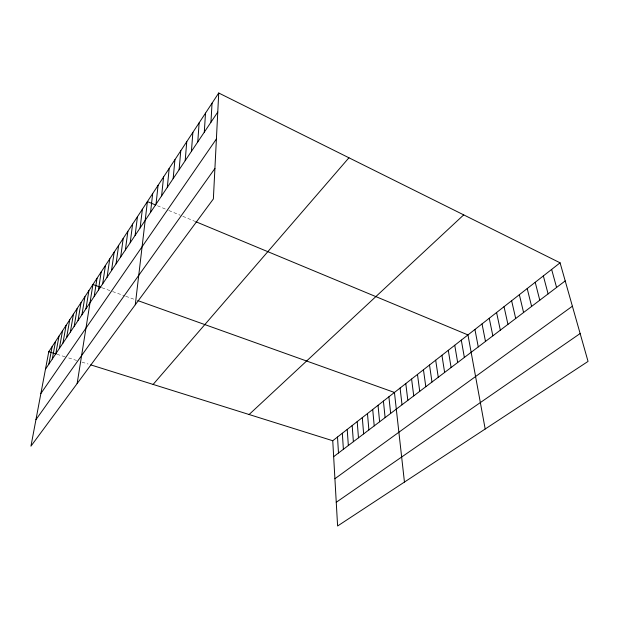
<?xml version="1.0" encoding="UTF-8"?>
<svg xmlns="http://www.w3.org/2000/svg" width="619" height="619" viewBox="0 0 619 619"><rect width="100%" height="100%" fill="white"/><g stroke="black" fill="none" stroke-linecap="round" stroke-linejoin="round"><path stroke-width="0.46" stroke-dasharray="3.1 2.32" d="M56.948 354.277L66.86 357.38M68.655 357.944L76.655 360.459M81.956 362.115L88.122 364.049M101.895 287.734L111.675 291.232M112.565 291.549L124.868 295.952M125.734 296.269L134.4 299.372M157.404 205.74L167.935 210.12M168.817 210.483L180.206 215.226M182.822 216.31L194.884 221.323"/><path stroke-width="0.93" d="M218.731 93.005L213.369 198.939L30.95 446.152L48.769 351.716L218.731 93.005L560.079 262.82L588.05 361.411L337.603 525.995L332.751 440.736L560.079 262.82M210.947 122.229L212.046 103.18M204.293 132.172L205.508 113.122M197.778 141.89L199.125 122.848M191.418 151.384L192.873 132.365M185.189 160.677L186.76 141.674M179.1 169.761L180.771 150.781M173.15 178.651L174.922 159.694M167.316 187.348L169.18 168.422M161.613 195.859L163.571 176.964M156.027 204.2L158.069 185.336M150.556 212.363L152.684 193.538M135.29 304.749L147.399 201.577L155.74 205.044M140.103 227.962L142.378 209.222M135.104 235.421L137.449 216.727M130.207 242.733L132.613 224.086M125.394 249.914L127.87 231.305M120.682 256.947L123.22 238.385M116.055 263.856L118.647 245.341M111.513 270.627L114.167 252.173M107.056 277.281L109.764 258.874M102.677 283.812L105.439 265.458M98.382 290.226L101.183 271.927M94.165 296.524L97.013 278.279M77.143 383.556L92.912 284.516L100.998 287.409M85.948 308.788L88.881 290.651M81.948 314.754L84.927 296.679M78.009 320.619L81.035 302.606M74.148 326.391L77.205 308.432M70.349 332.055L73.444 314.158M66.62 337.626L69.738 319.791M62.945 343.104L66.101 325.331M59.339 348.497L62.519 330.778M55.787 353.797L58.998 336.14M52.29 359.005L55.532 341.417M48.855 364.134L52.128 346.601M45.473 369.179L217.764 112.062M40.885 393.498L216.402 138.981M35.956 419.643L214.917 168.469M153.125 384.43L348.938 157.783M249.101 414.513L463.708 214.878M333.656 456.667L565.209 280.91M334.91 478.719L572.389 306.196M336.249 502.28L580.142 333.533M48.769 351.716L56.043 353.991M90.73 364.87L332.751 440.736M137.836 300.602L394.442 392.454L404.447 482.069M195.736 221.679L467.964 334.918L485.188 429.006M551.637 269.427L556.582 287.464M543.35 275.912L548.101 293.893M535.211 282.287L539.783 300.215M527.21 288.547L531.613 306.413M519.349 294.698L523.581 312.51M511.627 300.741L515.697 318.491M504.036 306.684L507.944 324.379M496.577 312.518L500.33 330.159M489.242 318.259L492.848 335.838M482.031 323.907L485.489 341.417M474.935 329.455L478.263 346.911M461.302 340.125L464.358 357.465M454.748 345.263L457.673 362.533M448.288 350.308L451.104 367.524M441.935 355.283L444.628 372.437M435.683 360.181L438.26 377.273M429.516 365.001L431.985 382.031M423.45 369.752L425.81 386.72M417.477 374.425L419.728 391.34M411.589 379.037L413.74 395.881M405.785 383.579L407.836 400.361M400.075 388.051L402.025 404.772M388.887 396.802L390.659 413.399M383.416 401.081L385.103 417.624M378.031 405.298L379.617 421.779M372.715 409.461L374.216 425.88M367.469 413.562L368.893 429.919M362.301 417.608L363.647 433.904M357.209 421.593L358.471 437.834M352.18 425.532L353.372 441.703M347.22 429.408L348.342 445.525M342.338 433.238L343.383 449.293M337.51 437.014L338.485 453.007"/></g></svg>
